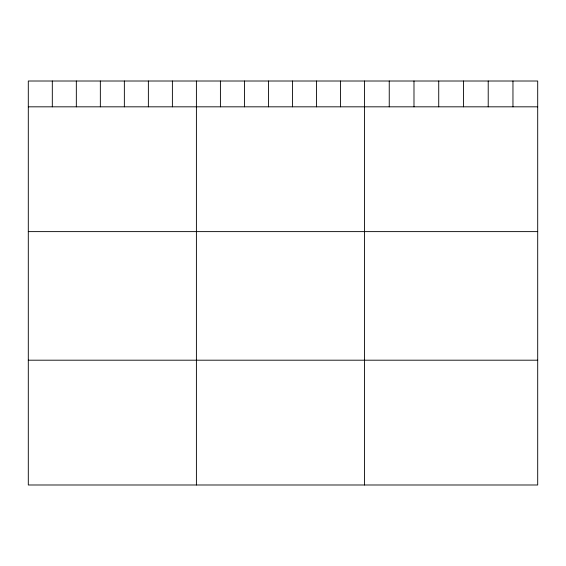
<?xml version="1.0" encoding="UTF-8"?>
<svg xmlns="http://www.w3.org/2000/svg" width="566" height="566" viewBox="0 0 566 566"><rect width="100%" height="100%" fill="white"/><g stroke="black" fill="none" stroke-linecap="round" stroke-linejoin="round"><path stroke-width="0.85" d="M537.7 106.825L537.7 484.991L28.3 484.991L28.3 81.009L537.7 81.009L537.7 106.825L28.3 106.825M28.3 231.621L537.7 231.621M28.3 360.195L537.7 360.195M512.959 81.009L512.959 106.825M488.217 81.009L488.217 106.825M463.476 81.009L463.476 106.825M438.728 81.009L438.728 106.825M413.987 81.009L413.987 106.825M389.245 81.009L389.245 106.825M364.504 81.009L364.504 484.991M340.491 81.009L340.491 106.825M316.472 81.009L316.472 106.825M292.459 81.009L292.459 106.825M268.447 81.009L268.447 106.825M244.434 81.009L244.434 106.825M220.415 81.009L220.415 106.825M196.402 81.009L196.402 484.991M172.389 81.009L172.389 106.825M148.37 81.009L148.37 106.825M124.357 81.009L124.357 106.825M100.345 81.009L100.345 106.825M76.332 81.009L76.332 106.825M52.313 81.009L52.313 106.825"/></g></svg>
